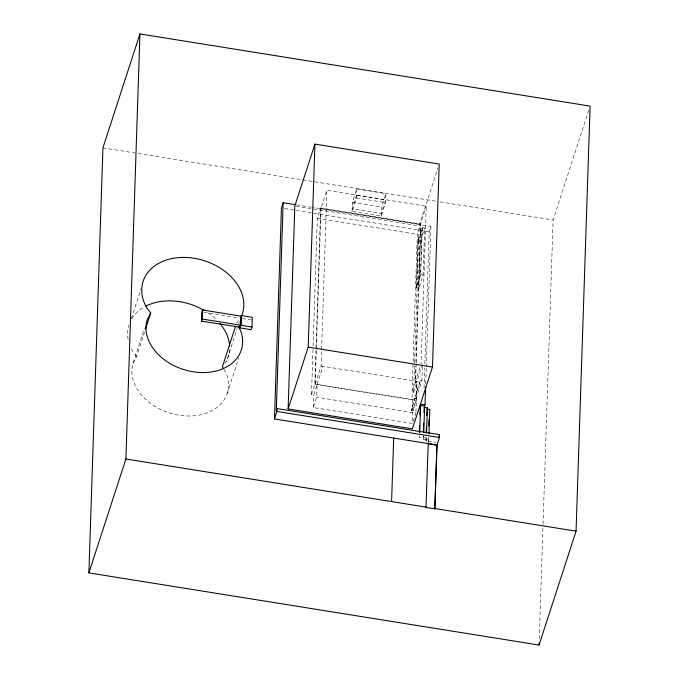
<?xml version="1.0" encoding="UTF-8"?>
<svg xmlns="http://www.w3.org/2000/svg" width="679" height="679" viewBox="0 0 679 679"><rect width="100%" height="100%" fill="white"/><g stroke="black" fill="none" stroke-linecap="round" stroke-linejoin="round"><path stroke-width="0.51" stroke-dasharray="3.4 2.55" d="M313.095 345.993L317.314 218.282L320.658 207.995L420.81 224.053L417.305 234.314L412.094 392.139L412.577 423.441L313.325 407.527L316.669 397.24L317.085 384.62L313.74 394.906L311.491 394.541L313.061 347.045M313.325 407.527L313.74 394.906M311.491 394.541L314.835 384.255L320.658 207.995M422.363 366.312L421.897 380.537L420.386 380.291L414.47 399.939L315.209 384.034L316.329 350.16M316.363 349.108L321.023 208.343L326.879 190.298L426.285 206.238L421.073 364.063M315.209 384.034L321.074 365.989L326.879 190.298M352.07 211.381L352.367 202.393L356.738 188.966L385.884 193.642L385.587 202.622L381.225 216.058L352.07 211.381L356.441 197.954L356.738 188.966M381.225 216.058L381.522 207.07L385.884 193.642M314.835 384.255L416.337 400.525L412.993 410.812L411.491 410.574L411.542 408.97L420.386 380.291M416.422 287.735L417.967 240.833L422.219 227.754L424.655 228.144L423.11 275.046L418.858 288.125L416.422 287.735L420.666 274.656L422.219 227.754M412.993 410.812L416.397 398.921L414.886 398.683L411.491 410.574M416.185 363.868L415.59 381.878L412.094 392.139L413.604 392.386L414.546 363.927M414.58 362.875L419.113 225.852L437.904 168.027M422.431 364.275L416.567 382.319L415.209 382.107L415.735 366.219M415.871 361.975L420.428 224.274L426.285 206.238M416.219 362.815L420.81 224.053M418.858 288.125L420.411 241.223L424.655 228.144M414.529 398.335L416.032 398.573L416.567 382.319M415.955 412.102L416.948 382.099L415.59 381.878M419.266 435.765L419.215 437.276L423.569 437.98L423.645 435.697L423.161 439.228L426.327 439.737L426.404 437.463L423.238 436.953M424.036 387.989L424.698 367.933M424.833 363.706L429.204 231.717L430.927 226.404L312.306 207.384M425.725 383.728L426.251 367.891M426.285 366.838L430.927 226.404M428.882 437.038L428.738 441.426L425.92 440.977L426.064 436.589M428.228 442.997L428.407 437.548M539.262 638.693L543.013 525.274M543.047 524.213L553.105 220.004L589.126 109.141M131.42 318.502L141.045 288.881M223.943 369.384L226.438 373.985A49.406 36.369 18 0 1 181.675 415.59A49.406 36.369 18 0 1 133.143 363.078L144.372 328.517M133.143 363.078L136.581 356.551L145.247 329.892M224.808 363.503L226.574 361.16L237.166 328.577M238.77 323.637L239.407 321.668M227.21 393.336L238.762 357.791M317.093 384.331L322.958 366.287M415.209 382.107L420.742 365.064M413.604 392.386L416.948 382.099M416.032 398.573L421.897 380.537M413.188 421.574L415.921 413.155L316.669 397.24M423.161 439.228L423.569 437.98M426.404 437.463L425.996 438.702L428.814 439.152L428.194 441.044L436.028 442.301M425.92 440.977L426.327 439.737M236.564 323.17L239.076 319.851M102.936 147.844L301.849 179.731M302.893 179.901L435.85 201.213M440.043 201.884L553.105 220.004M356.441 197.954L385.587 202.622M352.367 202.393L381.522 207.07M321.023 208.343L420.428 224.274M296.698 204.88L311.262 207.222M295.883 206.102L419.113 225.852M284.56 208.529L429.204 231.717M317.314 218.282L417.305 234.314M417.967 240.833L420.411 241.223M420.666 274.656L423.11 275.046M242.352 318.519L251.468 319.979M203.904 312.391L239.373 318.078M321.074 365.989L420.335 381.904M411.542 408.97L413.053 409.208M136.581 356.551L132.32 350.746A52.207 38.431 18 0 1 130.92 347.971M128.153 339.356A52.207 38.431 18 0 1 128.883 325.139M131.768 318.714A52.207 38.431 18 0 1 144.211 306.976M208.139 312.875A52.207 38.431 18 0 1 216.584 319.843M229.689 349.558A52.207 38.431 18 0 1 226.574 361.16M418.111 240.909L416.6 286.665L420.522 274.579L422.041 228.823L418.111 240.909M356.526 195.314L352.163 208.742L381.309 213.418L385.672 199.982L356.526 195.314"/><path stroke-width="1.02" d="M88.89 572.889L102.936 147.844L139.942 33.95L590.11 106.111L576.064 531.156L539.058 645.05L88.89 572.889L125.895 458.996L139.942 33.95M201.519 321.108L201.816 312.051L202.495 309.964L241.087 316.151L240.79 325.207L240.111 327.295L201.519 321.108L202.198 319.02L202.495 309.964M240.01 327.923L240.875 325.249L241.198 315.523L252.333 317.305L252.011 327.04L251.145 329.705L240.01 327.923L240.103 325.003M428.228 442.997L426.005 507.442L434.815 508.851L437.013 444.991L274.469 418.935L281.446 208.029L283.168 202.715L295.654 204.718M283.168 202.715L276.294 410.761L276.998 408.588L439.542 434.645L439.449 437.505L436.911 445.314L434.815 508.851M274.469 418.935L276.905 411.449L276.998 408.588M288.125 408.936L294.839 205.932L314.929 144.118L439.194 164.038L432.489 367.042L412.399 428.856L288.125 408.936L308.215 347.122L314.929 144.118M391.596 501.586L393.693 438.048M419.393 431.827L419.605 425.487M419.953 414.92L420.267 405.405L424.621 406.101L423.747 432.531M419.732 432.693L420.674 404.149L425.029 404.845L425.623 386.903M423.407 431.666L423.688 423.212M424.044 412.637L424.214 407.358L425.029 404.845M426.208 432.353L426.378 427.074M426.768 415.446L427.38 407.858L424.214 407.358M426.539 433.227L427.38 407.858M428.788 425.92L429.001 419.58M428.984 433.864L429.79 409.547L426.972 409.098M539.058 645.05L539.126 642.928M145.569 328.908L150.704 313.104L146.435 307.298A52.207 38.431 18 0 1 190.12 257.748A52.207 38.431 18 0 1 241.138 316.813M235.605 326.132L222.449 366.618L223.442 368.459M428.203 443.582L436.911 445.314M438.906 436.597L439.542 434.645M150.704 313.104L147.258 319.631A49.406 36.369 18 0 0 195.79 372.143A49.406 36.369 18 0 0 240.553 330.537L238.558 326.854M202.198 319.02L252.011 327.04M308.215 347.122L432.489 367.042M276.905 411.449L439.449 437.505M125.895 458.996L426.106 507.12M434.916 508.529L576.064 531.156M146.027 306.017A52.207 38.431 18 0 1 203.802 310.15M219.971 323.527A52.207 38.431 18 0 1 229.689 346.46"/></g></svg>
